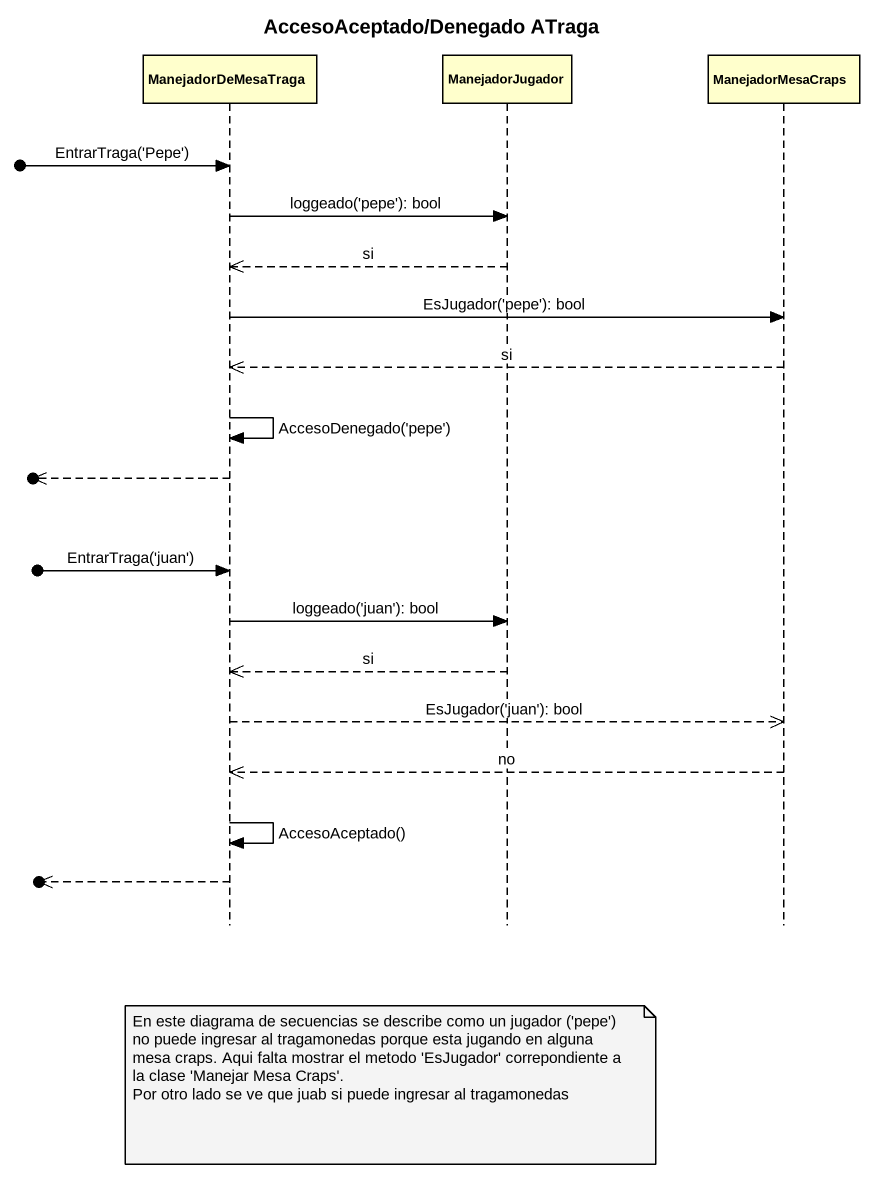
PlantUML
@startuml
title AccesoAceptado/Denegado ATraga
hide footbox
participant ManejadorDeMesaTraga
participant ManejadorJugador
participant ManejadorMesaCraps

[o-> ManejadorDeMesaTraga : EntrarTraga('Pepe')
ManejadorDeMesaTraga -> ManejadorJugador : loggeado('pepe'): bool
ManejadorJugador -->> ManejadorDeMesaTraga : si
ManejadorDeMesaTraga -> ManejadorMesaCraps : EsJugador('pepe'): bool
ManejadorMesaCraps -->> ManejadorDeMesaTraga : si
ManejadorDeMesaTraga -> ManejadorDeMesaTraga : AccesoDenegado('pepe')
[o<<-- ManejadorDeMesaTraga
[o-> ManejadorDeMesaTraga : EntrarTraga('juan')
ManejadorDeMesaTraga -> ManejadorJugador : loggeado('juan'): bool
ManejadorJugador -->> ManejadorDeMesaTraga : si
ManejadorDeMesaTraga -->> ManejadorMesaCraps : EsJugador('juan'): bool
ManejadorMesaCraps -->> ManejadorDeMesaTraga : no
ManejadorDeMesaTraga -> ManejadorDeMesaTraga : AccesoAceptado()
[o<<-- ManejadorDeMesaTraga
note over ManejadorJugador
  En este diagrama de secuencias se describe como un jugador ('pepe') no puede ingresar al tragamonedas porque esta jugando en alguna mesa craps. Aqui falta mostrar el metodo 'EsJugador' correpondiente a la clase 'Manejar Mesa Craps'.
  Por otro lado se ve que juab si puede ingresar al tragamonedas
end note
@enduml
